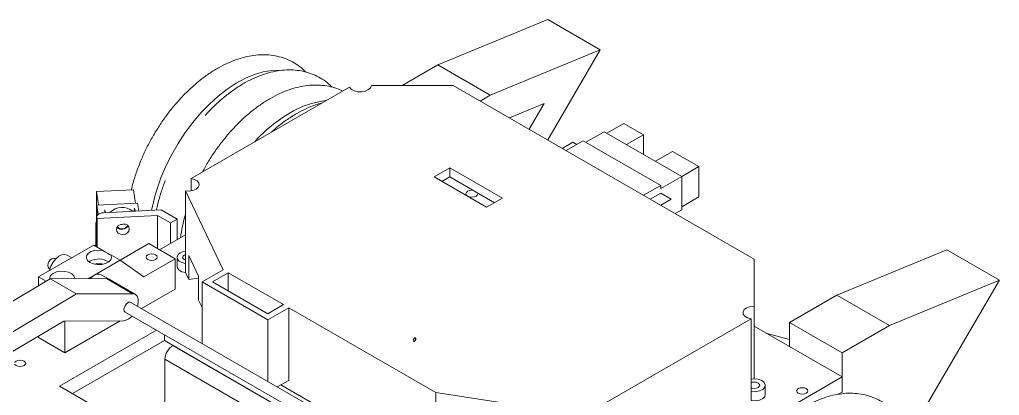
# Model space of a CAD drawing. Header units: millimetres. Extents: x 0 to 420, y 0 to 297.
# Drawn here: x 206.9 to 259.7, y 176 to 196.3 of the extents above; entities that cross this region are included whole.
import ezdxf

# ---------------------------------------------------------------- set-up
doc = ezdxf.new("R2010")
doc.units = ezdxf.units.MM

msp = doc.modelspace()

# ---------------------------------------------------------------- linework, layer by layer
at = {"color": 7, "linetype": 'Continuous', "lineweight": 15}
for p, q in [((235.327, 196.289), (229.404, 193.841)), ((238.156, 194.656), (235.327, 196.289)), ((238.156, 194.656), (232.232, 192.208)), ((235.328, 189.798), (238.156, 194.656)), ((229.404, 193.841), (227.495, 192.739)), ((232.232, 192.208), (229.404, 193.841)), ((216.124, 187.726), (224.652, 192.65)), ((225.832, 192.739), (230.232, 192.739)), ((246.445, 183.38), (230.232, 192.739)), ((232.232, 192.208), (231.692, 191.897)), ((235.133, 191.757), (233.268, 190.987)), ((234.328, 190.375), (235.133, 191.757)), ((239.435, 190.693), (238.515, 190.162)), ((239.435, 190.693), (240.495, 190.08)), ((238.374, 190.243), (237.384, 189.672)), ((238.374, 190.243), (242.546, 187.835)), ((240.495, 190.08), (239.576, 189.55)), ((240.495, 190.08), (240.495, 189.019)), ((236.677, 189.672), (236.111, 189.345)), ((237.243, 189.754), (236.323, 189.223)), ((236.677, 189.672), (236.889, 189.55)), ((237.243, 189.754), (241.414, 187.345)), ((242.051, 189.182), (241.132, 188.651)), ((242.051, 189.182), (243.465, 188.366)), ((243.465, 188.366), (242.546, 187.835)), ((243.465, 188.366), (243.465, 186.733)), ((230.057, 188.293), (229.208, 187.803)), ((232.885, 186.66), (230.057, 188.293)), ((230.057, 187.803), (230.057, 188.293)), ((216.124, 187.726), (216.124, 187.057)), ((229.208, 187.803), (232.037, 186.17)), ((230.057, 187.803), (229.633, 187.558)), ((232.461, 186.415), (230.057, 187.803)), ((241.414, 187.345), (240.495, 186.815)), ((242.546, 187.835), (241.414, 187.182)), ((241.414, 187.345), (241.414, 187.182)), ((242.546, 187.835), (242.546, 186.039)), ((211.026, 187.016), (213.019, 187.117)), ((211.026, 185.383), (211.026, 187.016)), ((211.026, 187.016), (211.136, 186.292)), ((213.019, 187.117), (213.128, 186.393)), ((215.817, 187.057), (217.844, 182.799)), ((215.817, 187.057), (215.817, 183.137)), ((241.414, 186.937), (240.849, 186.61)), ((241.414, 186.937), (241.98, 186.61)), ((211.049, 186.288), (213.24, 186.398)), ((211.049, 186.288), (211.125, 185.783)), ((211.049, 185.677), (211.049, 186.288)), ((213.24, 186.398), (213.305, 185.97)), ((232.037, 186.17), (232.885, 186.66)), ((241.98, 186.61), (241.415, 186.284)), ((243.465, 186.733), (242.546, 186.202)), ((211.067, 185.567), (214.319, 185.731)), ((211.41, 185.874), (214.507, 186.03)), ((211.487, 185.878), (211.487, 186.036)), ((211.487, 186.036), (211.511, 185.879)), ((213.081, 186.116), (213.105, 185.96)), ((215.021, 185.326), (214.319, 185.731)), ((214.319, 183.943), (214.319, 185.731)), ((214.507, 186.03), (215.374, 185.53)), ((242.546, 186.039), (242.193, 185.835)), ((210.989, 185.358), (211.045, 185.36)), ((210.989, 185.358), (211.045, 184.99)), ((210.989, 184.07), (210.989, 185.358)), ((211.026, 185.383), (211.03, 185.36)), ((211.045, 185.644), (211.045, 184.038)), ((211.067, 184.024), (211.067, 185.567)), ((215.374, 185.53), (215.021, 185.326)), ((215.021, 184.232), (215.021, 185.326)), ((215.374, 184.436), (215.374, 185.53)), ((215.817, 184.691), (214.42, 183.885)), ((212.299, 183.314), (213.854, 184.211)), ((213.854, 184.211), (215.268, 183.395)), ((209.47, 183.314), (210.884, 184.13)), ((210.884, 184.13), (211.379, 183.845)), ((256.824, 183.88), (250.9, 181.432)), ((256.824, 183.88), (259.652, 182.247)), ((207.915, 182.416), (209.47, 183.314)), ((208.825, 183.379), (208.772, 183.41)), ((209.705, 183.449), (209.446, 183.598)), ((210.679, 183.261), (210.629, 183.228)), ((210.884, 182.497), (212.299, 183.314)), ((211.804, 183.599), (212.299, 183.314)), ((212.299, 183.314), (213.571, 182.415)), ((213.571, 182.415), (215.268, 183.395)), ((215.268, 183.395), (215.268, 181.762)), ((215.369, 183.472), (215.369, 182.982)), ((215.817, 183.137), (215.817, 182.647)), ((216.525, 182.466), (215.995, 183.579)), ((215.995, 183.579), (215.995, 182.273)), ((246.445, 180.84), (246.445, 183.38)), ((208.472, 182.89), (208.525, 182.86)), ((215.817, 182.647), (215.995, 182.273)), ((217.844, 182.799), (216.713, 182.145)), ((217.278, 182.145), (218.127, 182.635)), ((221.097, 180.921), (218.127, 182.635)), ((218.127, 181.656), (218.127, 182.635)), ((208.542, 182.316), (204.447, 179.879)), ((207.915, 182.416), (208.318, 182.183)), ((207.915, 181.943), (207.915, 182.416)), ((211.56, 182.329), (208.542, 182.316)), ((209.956, 181.499), (208.542, 182.316)), ((210.586, 182.325), (210.884, 182.497)), ((211.709, 182.292), (211.284, 182.537)), ((212.974, 181.513), (211.56, 182.329)), ((212.974, 181.513), (211.56, 182.329)), ((211.56, 182.329), (211.56, 182.329)), ((213.123, 181.476), (211.709, 182.292)), ((216.525, 182.357), (215.995, 182.273)), ((216.525, 181.159), (216.525, 182.466)), ((216.713, 182.145), (220.248, 180.104)), ((216.713, 178.826), (216.713, 182.145)), ((220.248, 180.431), (217.278, 182.145)), ((259.652, 182.247), (253.728, 179.799)), ((255.169, 174.545), (259.652, 182.247)), ((212.974, 181.513), (209.956, 181.499)), ((212.974, 181.513), (212.974, 181.513)), ((215.268, 181.762), (213.448, 180.711)), ((209.956, 181.499), (205.861, 179.062)), ((228.187, 172.202), (212.873, 181.043)), ((216.525, 181.159), (216.713, 180.766)), ((250.9, 181.432), (248.354, 179.962)), ((250.9, 181.432), (253.728, 179.799)), ((212.573, 180.523), (226.996, 172.196)), ((221.097, 180.921), (220.248, 180.431)), ((220.248, 180.104), (221.38, 180.758)), ((229.299, 176.186), (221.38, 180.758)), ((221.38, 176.838), (221.38, 180.758)), ((246.445, 180.84), (246.445, 176.92)), ((209.276, 180.038), (206.424, 178.34)), ((212.472, 180.052), (209.276, 180.038)), ((212.306, 180.052), (209.329, 178.333)), ((209.329, 178.333), (209.329, 180.038)), ((220.248, 176.785), (220.248, 180.104)), ((237.761, 175.235), (246.29, 180.159)), ((246.29, 180.159), (246.29, 176.239)), ((248.354, 179.962), (251.182, 178.329)), ((248.354, 179.962), (248.354, 178.656)), ((214.262, 179.548), (209.039, 176.533)), ((251.182, 177.023), (246.445, 179.758)), ((253.728, 179.799), (251.182, 178.329)), ((207.915, 179.149), (207.915, 179.228)), ((207.915, 179.149), (209.329, 178.333)), ((214.696, 178.982), (209.746, 176.125)), ((214.696, 179.297), (214.696, 178.982)), ((226.454, 172.194), (214.696, 178.982)), ((247.082, 179.39), (248.354, 179.042)), ((215.141, 178.718), (215.147, 178.722)), ((214.717, 177.983), (214.717, 174.064)), ((251.182, 178.329), (251.182, 176.206)), ((220.768, 176.485), (221.38, 176.838)), ((221.696, 160.001), (251.182, 177.023)), ((246.445, 176.92), (246.29, 176.908)), ((251.182, 177.023), (251.182, 176.206)), ((209.039, 176.533), (221.655, 169.25)), ((228.559, 172.203), (220.955, 176.593)), ((246.29, 176.239), (246.29, 175.749)), ((247.045, 176.084), (247.045, 176.574)), ((236.602, 175.056), (229.299, 176.186)), ((229.299, 176.186), (229.299, 172.137)), ((251.182, 176.206), (250.977, 176.088))]:
    msp.add_line(p, q, dxfattribs=at)
at = {"color": 8, "linetype": 'Continuous', "lineweight": 15}
for p, q in [((215.141, 178.718), (226.442, 172.194)), ((225.423, 171.803), (214.717, 177.983))]:
    msp.add_line(p, q, dxfattribs=at)
at = {"color": 8, "linetype": 'Continuous', "lineweight": 15, "flags": 128}
for points in [[(220.866, 193.557), (220.475, 193.544), (220.012, 193.468), (219.534, 193.327), (219.047, 193.124), (218.556, 192.86), (218.066, 192.537), (217.581, 192.161), (217.108, 191.734), (216.651, 191.261), (216.215, 190.746), (215.805, 190.197), (215.425, 189.617), (215.079, 189.014), (214.77, 188.394), (214.503, 187.764)], [(223.384, 191.918), (223.074, 191.881), (222.603, 191.773), (222.12, 191.6), (221.63, 191.366), (221.139, 191.073), (220.651, 190.723), (220.171, 190.321), (219.706, 189.87), (219.549, 189.703)]]:
    msp.add_lwpolyline(points, dxfattribs=at)
at = {"color": 7, "linetype": 'Continuous', "lineweight": 15, "flags": 128}
for points in [[(224.652, 192.65), (224.744, 192.538), (224.898, 192.451), (225.095, 192.402), (225.31, 192.396), (225.514, 192.434), (225.683, 192.511), (225.793, 192.617), (225.832, 192.739)], [(215.817, 187.057), (216.024, 187.047), (216.225, 187.079), (216.395, 187.148), (216.513, 187.247), (216.566, 187.363), (216.548, 187.482), (216.46, 187.591), (216.312, 187.676), (216.124, 187.726)], [(231.305, 187.082), (231.242, 187.086), (231.12, 187.072), (231.016, 187.032), (230.946, 186.972), (230.922, 186.901), (230.946, 186.831), (231.016, 186.771)], [(231.016, 186.771), (231.12, 186.731), (231.242, 186.717), (231.364, 186.731), (231.468, 186.771), (231.538, 186.831), (231.562, 186.901), (231.556, 186.937)], [(211.41, 185.874), (211.321, 185.864), (211.238, 185.842), (211.166, 185.81), (211.108, 185.769), (211.068, 185.722), (211.047, 185.671), (211.047, 185.618), (211.067, 185.567)], [(213.081, 186.116), (213.066, 185.988), (213.057, 185.957)], [(212.798, 185.001), (212.772, 185.109), (212.696, 185.198), (212.583, 185.254), (212.449, 185.269), (212.316, 185.241), (212.203, 185.173), (212.127, 185.077), (212.101, 184.966), (212.127, 184.858), (212.203, 184.769), (212.316, 184.713), (212.449, 184.698), (212.583, 184.726), (212.696, 184.794), (212.772, 184.89), (212.798, 185.001)], [(208.498, 182.753), (208.505, 182.786), (208.579, 183.004), (208.693, 183.212), (208.839, 183.394), (209.004, 183.532), (209.172, 183.615), (209.329, 183.634), (209.446, 183.598)], [(211.379, 183.845), (211.155, 183.865), (210.931, 183.843), (210.733, 183.778), (210.583, 183.68), (210.497, 183.559), (210.485, 183.428), (210.548, 183.302), (210.679, 183.195), (210.864, 183.119), (211.083, 183.083), (211.309, 183.09), (211.519, 183.14), (211.689, 183.226), (211.801, 183.341), (211.84, 183.47), (211.804, 183.599)], [(214.215, 183.358), (214.118, 183.321), (214.003, 183.308), (213.888, 183.321), (213.791, 183.358), (213.726, 183.414), (213.703, 183.481), (213.726, 183.547), (213.791, 183.603), (213.888, 183.641), (214.003, 183.654), (214.118, 183.641), (214.215, 183.603), (214.28, 183.547), (214.303, 183.481), (214.28, 183.414), (214.215, 183.358)], [(215.817, 183.808), (215.714, 183.786), (215.543, 183.717), (215.424, 183.618), (215.371, 183.501), (215.39, 183.381), (215.479, 183.272), (215.627, 183.188), (215.817, 183.137)], [(215.817, 183.622), (215.756, 183.595), (215.691, 183.539), (215.669, 183.472), (215.691, 183.406), (215.756, 183.35), (215.817, 183.323)], [(208.772, 183.41), (208.703, 183.423), (208.622, 183.395), (208.541, 183.33), (208.472, 183.237), (208.426, 183.131), (208.41, 183.028)], [(208.41, 183.028), (208.426, 182.943), (208.472, 182.89), (208.472, 182.89)], [(209.86, 182.322), (209.86, 182.346), (209.814, 182.473), (209.699, 182.584), (209.528, 182.667), (209.32, 182.714), (209.096, 182.719), (208.882, 182.683), (208.699, 182.607)], [(215.369, 182.982), (215.39, 182.891), (215.479, 182.782), (215.627, 182.698), (215.817, 182.647)], [(210.884, 182.497), (210.718, 182.372), (210.671, 182.325)], [(211.709, 182.292), (211.661, 182.313), (211.549, 182.329)], [(211.709, 182.292), (211.704, 182.294), (211.56, 182.329)], [(213.244, 180.828), (213.283, 181.011), (213.281, 181.214), (213.224, 181.375), (213.119, 181.478), (212.974, 181.513)], [(212.72, 181.026), (212.639, 180.959), (212.571, 180.865), (212.526, 180.759), (212.511, 180.656), (212.528, 180.573), (212.573, 180.523)], [(246.445, 180.84), (246.233, 180.817), (246.049, 180.754), (245.916, 180.656), (245.85, 180.538), (245.861, 180.415), (245.946, 180.301), (246.095, 180.212), (246.29, 180.159)], [(207.13, 177.88), (207.032, 177.917), (206.918, 177.931), (206.803, 177.917), (206.705, 177.88), (206.64, 177.824), (206.628, 177.802)], [(206.628, 177.713), (206.64, 177.691), (206.705, 177.635), (206.803, 177.597), (206.918, 177.584), (207.032, 177.597), (207.13, 177.635), (207.195, 177.691), (207.218, 177.757), (207.195, 177.824), (207.13, 177.88), (207.13, 177.88)], [(246.29, 176.239), (246.514, 176.23), (246.73, 176.269), (246.904, 176.351), (247.014, 176.465), (247.044, 176.594), (246.989, 176.72), (246.857, 176.826), (246.666, 176.896), (246.445, 176.92)], [(246.29, 176.426), (246.33, 176.414), (246.445, 176.401), (246.56, 176.414), (246.657, 176.451), (246.722, 176.508), (246.745, 176.574), (246.722, 176.64), (246.657, 176.696), (246.56, 176.734), (246.445, 176.747), (246.33, 176.734), (246.29, 176.722)], [(248.821, 176.149), (248.918, 176.112), (249.033, 176.098), (249.148, 176.112), (249.245, 176.149), (249.31, 176.205), (249.333, 176.272), (249.31, 176.338), (249.245, 176.394), (249.148, 176.432), (249.033, 176.445), (248.918, 176.432), (248.821, 176.394), (248.756, 176.338), (248.733, 176.272), (248.756, 176.205), (248.821, 176.149)], [(246.29, 175.749), (246.514, 175.74), (246.73, 175.779), (246.904, 175.861), (247.014, 175.975), (247.045, 176.084)]]:
    msp.add_lwpolyline(points, dxfattribs=at)
at = {"color": 7, "linetype": 'Continuous', "flags": 128}
msp.add_lwpolyline([(228.228, 179.102), (228.215, 179.123), (228.194, 179.13), (228.167, 179.124), (228.14, 179.105), (228.115, 179.076), (228.098, 179.041), (228.09, 179.006), (228.093, 178.976), (228.106, 178.956), (228.127, 178.948), (228.154, 178.954), (228.181, 178.973), (228.205, 179.002), (228.223, 179.037), (228.231, 179.072), (228.228, 179.102)], dxfattribs=at)
at = {"color": 8, "linetype": 'Continuous', "lineweight": 15}
msp.add_arc((223.681, 184.165), 9.859, 158.5922, 169.246, dxfattribs=at)
at = {"color": 7, "linetype": 'Continuous', "lineweight": 15}
for centre, radius, start, end in [((212.405, 185.258), 0.903, 50.4137, 136.0561), ((212.352, 185.628), 0.389, 264.7772, 292.4584), ((212.392, 185.365), 0.385, 227.2779, 329.9576), ((212.393, 185.355), 0.35, 224.871, 332.3641), ((211.158, 182.396), 0.988, 57.3268, 118.982), ((211.16, 182.725), 0.435, 59.7746, 120.2256), ((208.818, 182.315), 0.315, 112.0605, 184.0497), ((211.118, 182.182), 0.392, 64.8243, 126.4865), ((212.809, 180.916), 0.142, 63.236, 129.2546), ((212.389, 180.768), 0.72, 276.5901, 320.4111), ((215.638, 177.941), 0.922, 122.6055, 177.3945)]:
    msp.add_arc(centre, radius, start, end, dxfattribs=at)
msp.add_ellipse((211.16, 184.026), major_axis=(0.68, -0.437), ratio=0.045476, start_param=5.069311, end_param=5.984767, dxfattribs=at)
for points, knots in [([(222.292, 193.463), (222.24, 193.518), (222.084, 193.681), (221.781, 193.899), (221.392, 194.114), (220.977, 194.268), (220.541, 194.364), (220.087, 194.403), (219.616, 194.383), (219.131, 194.305), (218.635, 194.167), (218.132, 193.971), (217.627, 193.717), (217.127, 193.408), (216.635, 193.049), (216.157, 192.643), (215.697, 192.195), (215.258, 191.709), (214.844, 191.19), (214.457, 190.642), (214.101, 190.069), (213.779, 189.477), (213.52, 188.93), (213.331, 188.471), (213.161, 188.008), (213.016, 187.565), (212.938, 187.235), (212.909, 187.111)], [0, 0, 0, 0, 0.0202261, 0.0606357, 0.1004701, 0.1400947, 0.179804, 0.219974, 0.2608983, 0.3027416, 0.3455075, 0.3890489, 0.4331267, 0.4774921, 0.5219342, 0.5663182, 0.6105999, 0.6547719, 0.6988483, 0.7428542, 0.7868212, 0.8307828, 0.8747697, 0.9058338, 0.9293633, 0.9735224, 1, 1, 1, 1]), ([(223.703, 192.65), (223.652, 192.703), (223.497, 192.866), (223.195, 193.083), (222.807, 193.297), (222.391, 193.451), (221.956, 193.548), (221.501, 193.586), (221.03, 193.567), (220.545, 193.488), (220.049, 193.351), (219.546, 193.154), (219.042, 192.9), (218.541, 192.592), (218.049, 192.233), (217.572, 191.825), (217.18, 191.451), (216.957, 191.199), (216.88, 191.112)], [0, 0, 0, 0, 0.0312877, 0.0950405, 0.157886, 0.2204004, 0.2830485, 0.3464233, 0.4109884, 0.477003, 0.5444734, 0.6131673, 0.6827073, 0.7527012, 0.8228161, 0.8928392, 0.962701, 1, 1, 1, 1]), ([(224.279, 192.434), (224.242, 192.454), (224.076, 192.544), (223.753, 192.647), (223.317, 192.74), (222.86, 192.77), (222.387, 192.744), (221.901, 192.659), (221.404, 192.514), (220.9, 192.311), (220.396, 192.05), (219.896, 191.735), (219.405, 191.37), (218.93, 190.959), (218.472, 190.506), (218.036, 190.016), (217.624, 189.493), (217.243, 188.941), (216.948, 188.47), (216.795, 188.179), (216.746, 188.086)], [0, 0, 0, 0, 0.015838, 0.070946, 0.126239, 0.182228, 0.239305, 0.297673, 0.35731, 0.41799, 0.479374, 0.541121, 0.602942, 0.664672, 0.726256, 0.787689, 0.848992, 0.910202, 0.971363, 1, 1, 1, 1]), ([(223.158, 191.787), (223.045, 191.757), (222.764, 191.68), (222.314, 191.493), (221.81, 191.234), (221.31, 190.918), (220.854, 190.582), (220.572, 190.333), (220.448, 190.223)], [0, 0, 0, 0, 0.120645, 0.302054, 0.485566, 0.670162, 0.854982, 1, 1, 1, 1]), ([(214.734, 187.619), (214.692, 187.509), (214.573, 187.192), (214.411, 186.666), (214.295, 186.241), (214.258, 186.027), (214.257, 186.018)], [0, 0, 0, 0, 0.206497, 0.594041, 0.982772, 1, 1, 1, 1]), ([(215.817, 185.793), (215.773, 185.63), (215.675, 185.258), (215.593, 184.84), (215.567, 184.591), (215.562, 184.544)], [0, 0, 0, 0, 0.389361, 0.884425, 1, 1, 1, 1]), ([(253.903, 175.214), (253.863, 175.257), (253.72, 175.411), (253.431, 175.624), (253.047, 175.846), (252.634, 176.006), (252.201, 176.109), (251.748, 176.155), (251.279, 176.142), (250.796, 176.07), (250.301, 175.939), (249.798, 175.75), (249.293, 175.502), (248.792, 175.2), (248.299, 174.846), (247.819, 174.445), (247.357, 174.002), (246.916, 173.52), (246.498, 173.005), (246.108, 172.46), (245.749, 171.89), (245.422, 171.3), (245.131, 170.694), (244.878, 170.078), (244.667, 169.457), (244.503, 168.866), (244.432, 168.487), (244.399, 168.314)], [0, 0, 0, 0, 0.015225, 0.054172, 0.092529, 0.130653, 0.168815, 0.20738, 0.246645, 0.286782, 0.327814, 0.369614, 0.411959, 0.454606, 0.49735, 0.540045, 0.582646, 0.62514, 0.66754, 0.709869, 0.752157, 0.794436, 0.836736, 0.879085, 0.921518, 0.964068, 1, 1, 1, 1])]:
    msp.add_open_spline(points, degree=3, knots=knots, dxfattribs=at)

doc.saveas('drawing.dxf')
